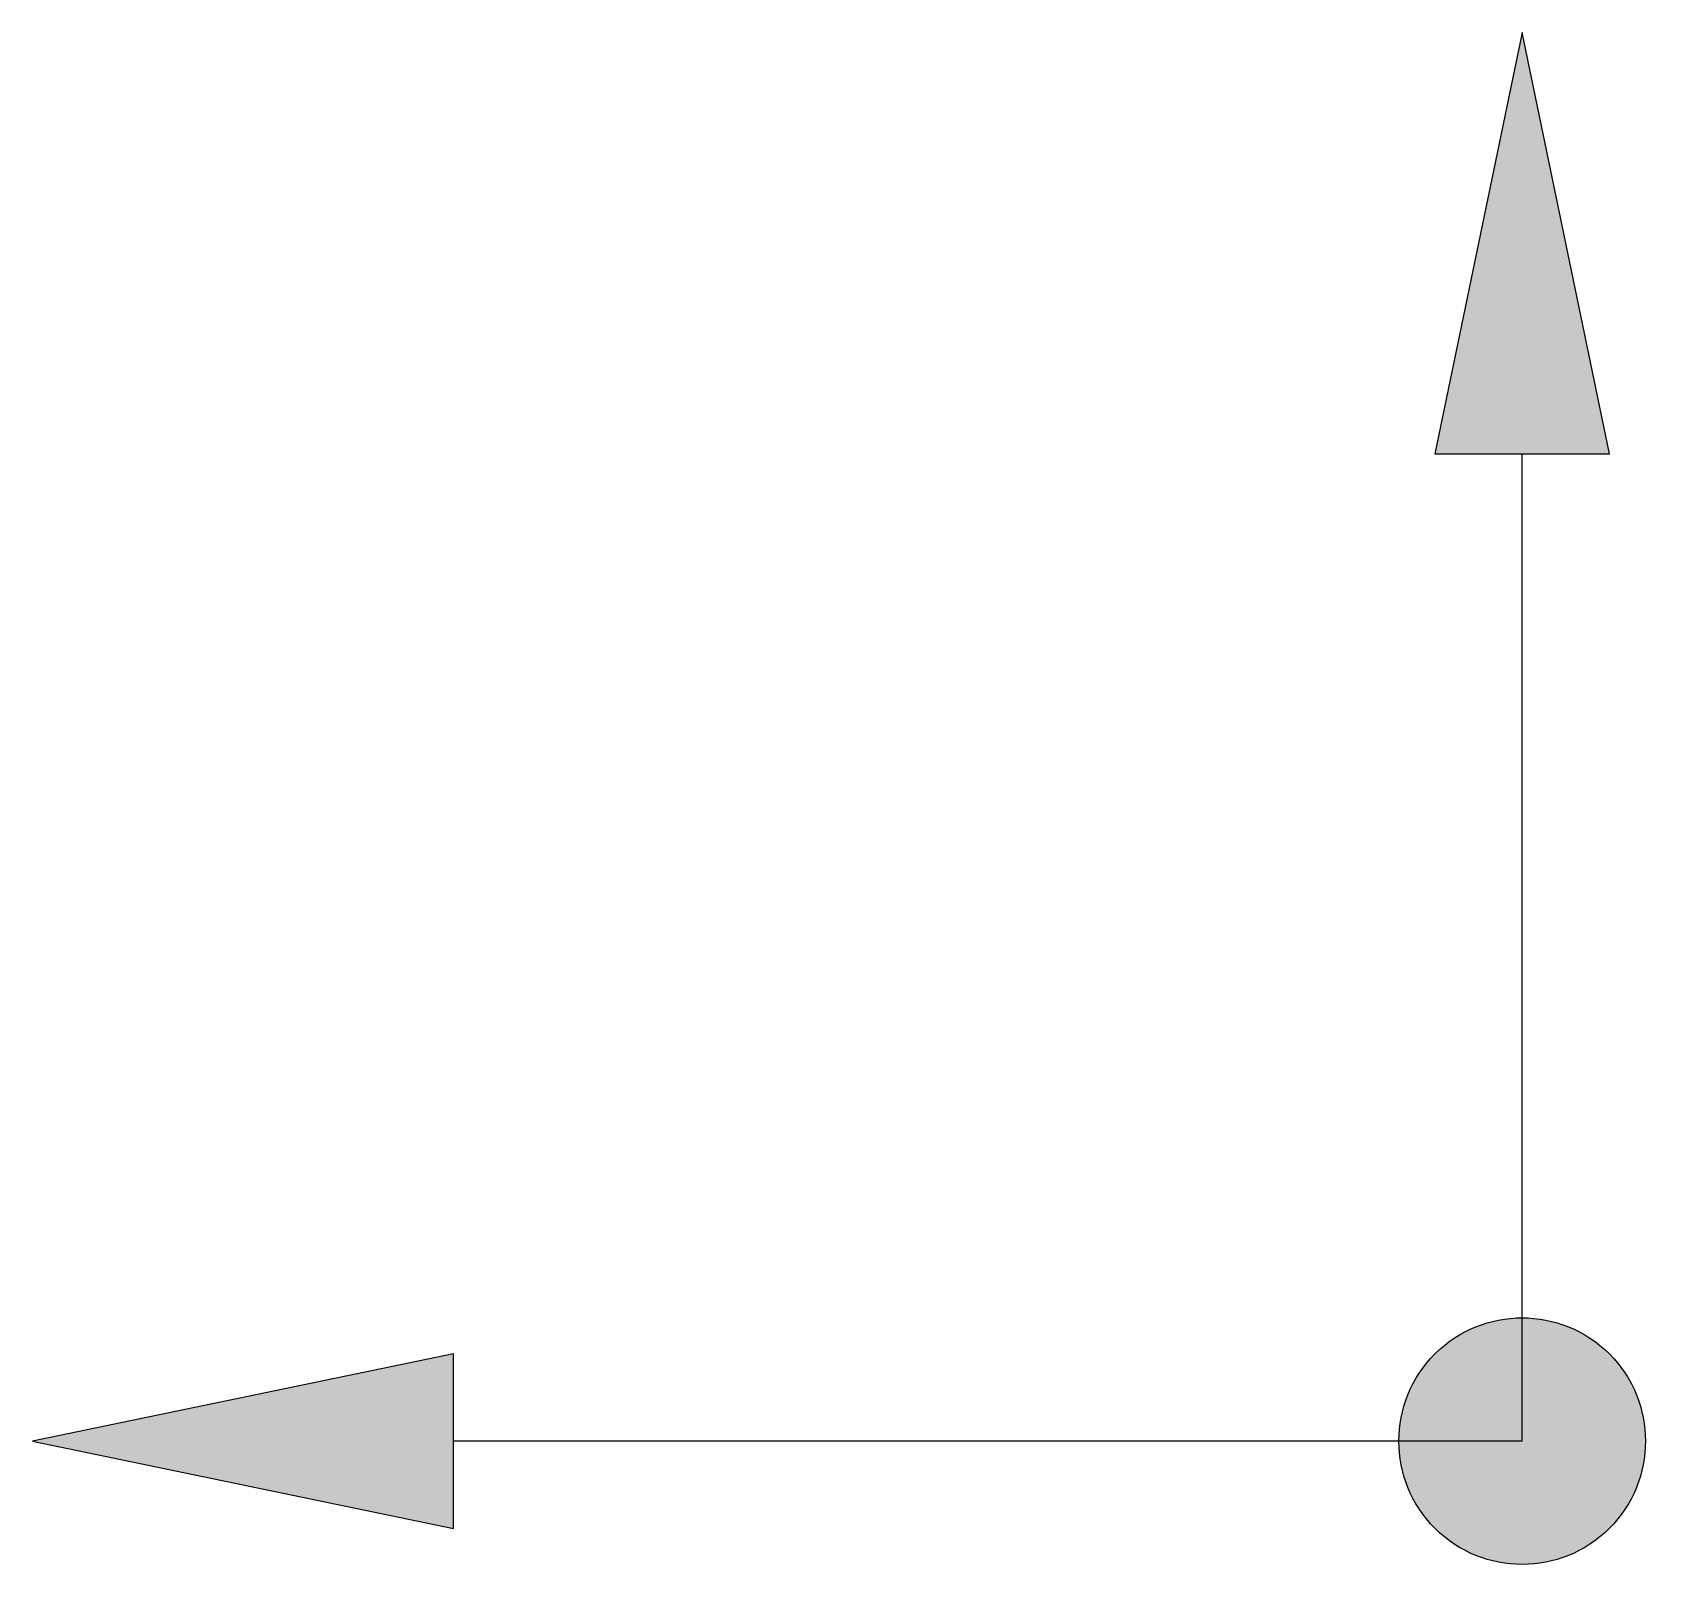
# Model space of a CAD drawing. Header units: millimetres. Extents: x -235126 to 312941, y -228449 to 114042.
# Drawn here: x -12015.4 to -11842.3, y -210129.6 to -209965.2 of the extents above; entities that cross this region are included whole.
import ezdxf

# ---------------------------------------------------------------- set-up
doc = ezdxf.new("R2010")
doc.units = ezdxf.units.MM
doc.header["$LTSCALE"] = 800
doc.layers.add('E3-轮廓', color=1, linetype='Continuous')

# ---------------------------------------------------------------- blocks, each defined once
blk = doc.blocks.new('CCPP')
h = blk.add_hatch(color=2)
h.paths.add_polyline_path([(-0.3098, -3.5046), (0.3098, -3.5046), (0, -5)])
edge = h.paths.add_edge_path()
edge.add_ellipse((0, 0), major_axis=(0.3095, 0.3095), ratio=1, start_angle=45, end_angle=225, ccw=False)
edge.add_ellipse((0, 0), major_axis=(0.3095, 0.3095), ratio=1, start_angle=225, end_angle=405, ccw=False)
h.paths.add_polyline_path([(-5.2891, 0), (-3.7937, 0.3098), (-3.7937, -0.3098)])
at = {"color": 2}
for p, q in [((-5.2891, 0), (-3.7937, 0.3098)), ((-3.7937, 0.3098), (-3.7937, -0.3098)), ((-3.7937, -0.3098), (-5.2891, 0)), ((0, 0), (-3.7937, 0)), ((0, 0), (0, -3.5046)), ((-0.3098, -3.5046), (0.3098, -3.5046)), ((0, -5), (-0.3098, -3.5046)), ((0.3098, -3.5046), (0, -5))]:
    blk.add_line(p, q, dxfattribs=at)
at = {"color": 2, "extrusion": (0, 0, -1)}
blk.add_ellipse((0, 0), major_axis=(-0.3095, 0.3095), ratio=1, start_param=4.712389, end_param=10.995574, dxfattribs=at)

msp = doc.modelspace()

# ---------------------------------------------------------------- block references
at = {"layer": 'E3-轮廓', "xscale": -30, "yscale": 30, "zscale": 30, "rotation": 180}
msp.add_blockref('CCPP', (-11856.69, -210115.22, 0), dxfattribs=at)

doc.saveas('drawing.dxf')
